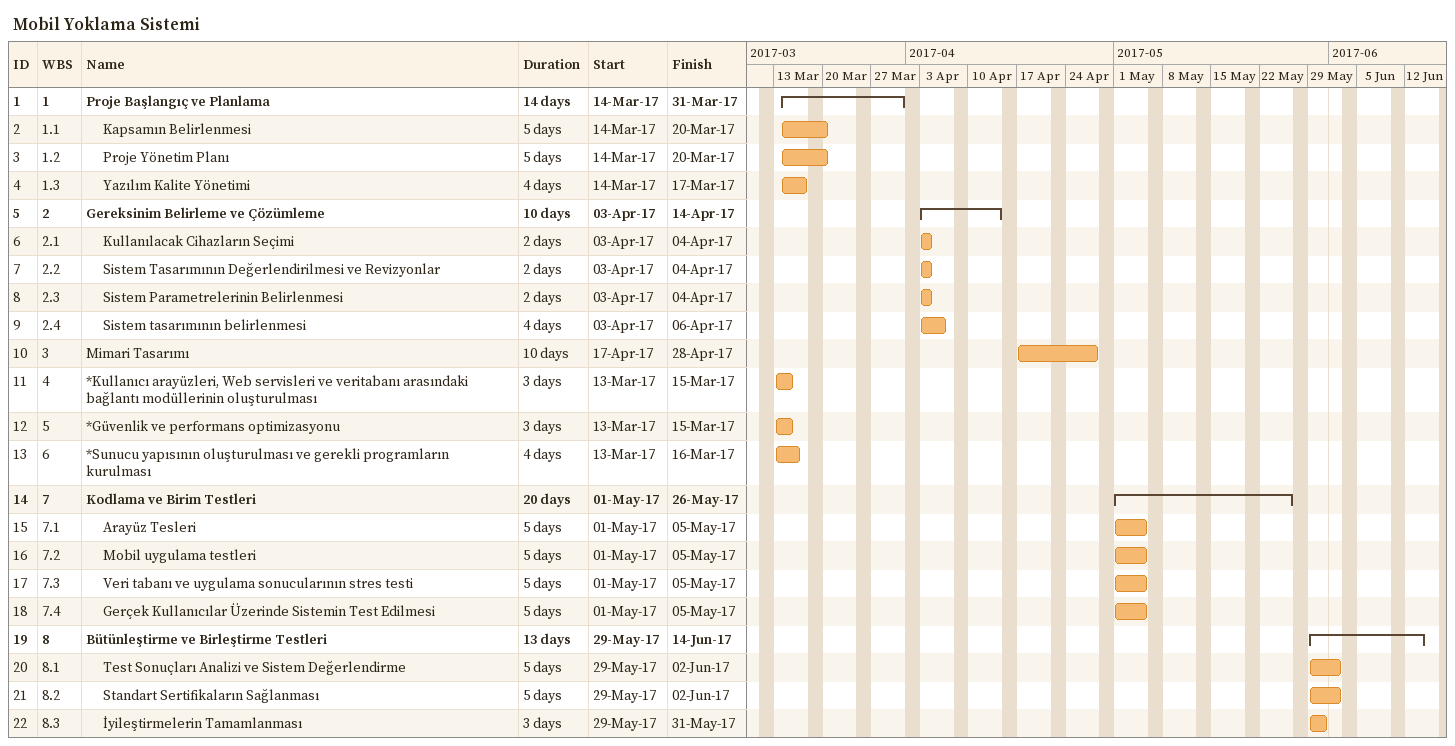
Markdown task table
Mobil Yoklama Sistemi

| ID | WBS | Task | Duration | Start | Finish |
|---|---|---|---|---|---|
| 1 | 1 | **Proje Başlangıç ve Planlama** | 14d | 2017-03-14 | 2017-03-31 |
| 2 | 1.1 | Kapsamın Belirlenmesi | 5d | 2017-03-14 | 2017-03-20 |
| 3 | 1.2 | Proje Yönetim Planı | 5d | 2017-03-14 | 2017-03-20 |
| 4 | 1.3 | Yazılım Kalite Yönetimi | 4d | 2017-03-14 | 2017-03-17 |
| 5 | 2 | **Gereksinim Belirleme ve Çözümleme** | 10d | 2017-04-03 | 2017-04-14 |
| 6 | 2.1 | Kullanılacak Cihazların Seçimi | 2d | 2017-04-03 | 2017-04-04 |
| 7 | 2.2 | Sistem Tasarımının Değerlendirilmesi ve Revizyonlar | 2d | 2017-04-03 | 2017-04-04 |
| 8 | 2.3 | Sistem Parametrelerinin Belirlenmesi | 2d | 2017-04-03 | 2017-04-04 |
| 9 | 2.4 | Sistem tasarımının belirlenmesi | 4d | 2017-04-03 | 2017-04-06 |
| 10 | 3 | Mimari Tasarımı | 10d | 2017-04-17 | 2017-04-28 |
| 11 | 4 | *Kullanıcı arayüzleri, Web servisleri ve veritabanı arasındaki bağlantı modüllerinin oluşturulması | 3d | 2017-03-13 | 2017-03-15 |
| 12 | 5 | *Güvenlik ve performans optimizasyonu | 3d | 2017-03-13 | 2017-03-15 |
| 13 | 6 | *Sunucu yapısının oluşturulması ve gerekli programların kurulması | 4d | 2017-03-13 | 2017-03-16 |
| 14 | 7 | **Kodlama ve Birim Testleri** | 20d | 2017-05-01 | 2017-05-26 |
| 15 | 7.1 | Arayüz Tesleri | 5d | 2017-05-01 | 2017-05-05 |
| 16 | 7.2 | Mobil uygulama testleri | 5d | 2017-05-01 | 2017-05-05 |
| 17 | 7.3 | Veri tabanı ve uygulama sonucularının stres testi | 5d | 2017-05-01 | 2017-05-05 |
| 18 | 7.4 | Gerçek Kullanıcılar Üzerinde Sistemin Test Edilmesi | 5d | 2017-05-01 | 2017-05-05 |
| 19 | 8 | **Bütünleştirme ve Birleştirme Testleri** | 13d | 2017-05-29 | 2017-06-14 |
| 20 | 8.1 | Test Sonuçları Analizi ve Sistem Değerlendirme | 5d | 2017-05-29 | 2017-06-02 |
| 21 | 8.2 | Standart Sertifikaların Sağlanması | 5d | 2017-05-29 | 2017-06-02 |
| 22 | 8.3 | İyileştirmelerin Tamamlanması | 3d | 2017-05-29 | 2017-05-31 |
